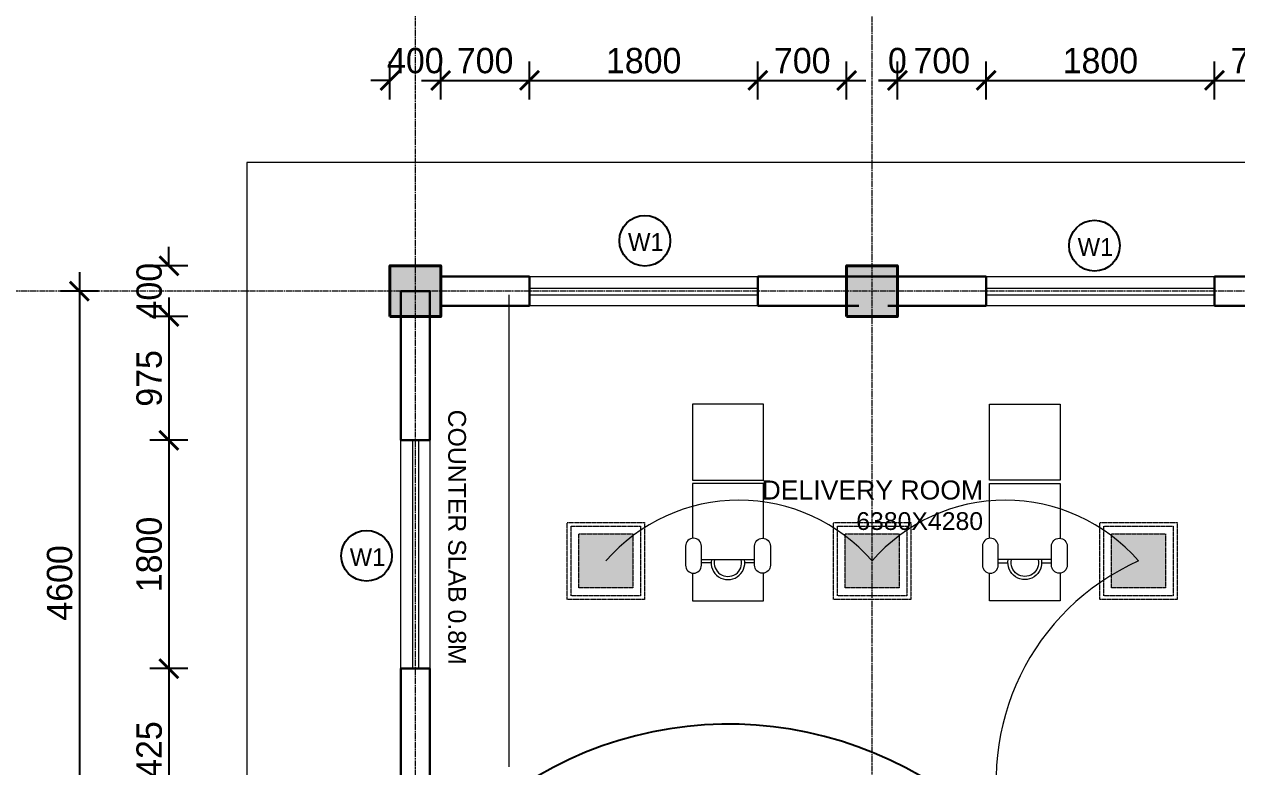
# Model space of a CAD drawing. Header units: inches. Extents: x -3071 to 2534411, y -17796 to 388172.
# Drawn here: x 1665563 to 1675120, y 365101 to 370953 of the extents above; entities that cross this region are included whole.
import ezdxf
from ezdxf.enums import TextEntityAlignment as Align

# ---------------------------------------------------------------- set-up
doc = ezdxf.new("R2010")
doc.units = ezdxf.units.IN
doc.header["$MEASUREMENT"] = 0
for name, pattern in [('ACAD_ISO08W100', [36, 24, -3, 6, -3]), ('CENTER', [2, 1.25, -0.25, 0.25, -0.25]), ('DASHED', [0.75, 0.5, -0.25])]:
    doc.linetypes.add(name, pattern=pattern)
for name, color, linetype, lineweight in [('001-Archi-Opening Tags', 14, 'Continuous', 25), ('A .4 col', 5, 'Continuous', 40), ('A 0.09 Furniture', 30, 'Continuous', 5), ('A 0.13 dw', 3, 'Continuous', 13), ('A 0.13 fixed furniture', 10, 'Continuous', 13), ('A 0.13 IND DIM', 240, 'Continuous', 13), ('cen', 50, 'ACAD_ISO08W100', 5), ('dotted line', 1, 'DASHED', 9), ('p1 walls stone outline', 4, 'Continuous', 30), ('text', 7, 'Continuous', 25)]:
    doc.layers.add(name, color=color, linetype=linetype, lineweight=lineweight)
for name, color, linetype in [('2 x 11 recessed', 60, 'CENTER'), ('thrtywpanel', 7, 'Continuous'), ('Wires', 1, 'Continuous')]:
    doc.layers.add(name, color=color, linetype=linetype)
doc.styles.add('AERIAL', font='arial.ttf', dxfattribs={"height": 10})
doc.styles.add('Archi 100', font='GOTHIC.TTF', dxfattribs={"height": 200})
doc.styles.add('CG', font='GOTHIC.TTF', dxfattribs={"height": 40})
doc.dimstyles.new('Archi 100', dxfattribs={"dimtxt": 200, "dimasz": 150, "dimexe": 150, "dimexo": 300, "dimgap": 50, "dimtad": 1, "dimdec": 0, "dimrnd": 5, "dimzin": 0, "dimdsep": 46, "dimtxsty": 'Archi 100', "dimblk": 'ARCHTICK', "dimcen": 0.09, "dimdle": 150, "dimclrd": 256, "dimclre": 256, "dimclrt": 256, "dimadec": 0, "dimazin": 0, "dimtfac": 1, "dimtdec": 0, "dimtix": 1, "dimtofl": 0, "dimtmove": 0, "dimatfit": 3, "dimfxl": 150, "dimfxlon": 1, "dimtolj": 1, "dimtzin": 0, "dimlwd": -1, "dimlwe": -1, "dimarcsym": 0})

# ---------------------------------------------------------------- blocks, each defined once
blk = doc.blocks.new('W2')
at = {"layer": 'A 0.13 dw'}
for points in [[(143910.2, 195588.6), (143910.2, 195358.6), (142110.3, 195358.6), (142110.3, 195588.6)], [(142110.3, 195445.8), (143910.2, 195445.8), (143910.2, 195495.8), (142110.3, 195495.8)]]:
    blk.add_lwpolyline(points, close=True, dxfattribs=at)
blk = doc.blocks.new('table delivery brawn labs plan')
at = {"ltscale": 100}
blk.add_lwpolyline([(-279.5, 950), (279.5, 950), (279.5, 1550), (-279.5, 1550)], close=True, dxfattribs=at)
for points in [[(279.5, 492.6), (279.5, 925), (-279.5, 925), (-279.5, 492.6)], [(-209.5, 325), (209.5, 325)], [(-132.9, 300), (-209.5, 300)], [(209.5, 300), (132.9, 300)], [(-279.5, 218.5), (-279.5, 0), (279.5, 0), (279.5, 218.5)]]:
    blk.add_lwpolyline(points, dxfattribs=at)
for points in [[(-209.5, 280.6), (-209.5, 430.6, 1), (-334.5, 430.6), (-334.5, 280.6, 1)], [(209.5, 280.6), (209.5, 430.6, -1), (334.5, 430.6), (334.5, 280.6, -1)]]:
    blk.add_lwpolyline(points, format="xyb", close=True, dxfattribs=at)
for radius, start, end in [(132.9, 169.15502, 10.84498), (107.9, 166.59939, 13.40061)]:
    blk.add_arc((0, 300), radius, start, end, dxfattribs=at)
blk = doc.blocks.new('window tag')
blk.add_circle((0, 0), 200)
at = {"style": 'Archi 100', "flags": 1}
for tag, p in [('WIDTH', (15, 174.5)), ('HEIGHT', (-4.5, -348.5))]:
    blk.add_attdef(tag, p, '', height=200, dxfattribs=at)
at = {"style": 'Archi 100'}
blk.add_attdef('SYMBOL', text='', height=200, dxfattribs=at).set_placement((8, -10.5), align=Align.MIDDLE_CENTER)
blk = doc.blocks.new('_ArchTick')
at = {"color": 0, "linetype": 'ByBlock', "const_width": 0.15}
blk.add_lwpolyline([(-0.5, -0.5), (0.5, 0.5)], dxfattribs=at)
blk = doc.blocks.new('*D944')
at = {"transparency": 16777216}
for p, q in [((1668445.4, 370360.6), (1668445.4, 370660.6)), ((1668845.4, 370360.6), (1668845.4, 370660.6)), ((1668445.4, 370510.6), (1668295.4, 370510.6)), ((1668845.4, 370510.6), (1668995.4, 370510.6))]:
    blk.add_line(p, q, dxfattribs=at)
at = {"layer": 'Defpoints', "color": 0, "transparency": 16777216}
for p in [(1668845.4, 370510.6), (1668445.4, 369049.4), (1668845.4, 369049.4)]:
    blk.add_point(p, dxfattribs=at)
at = {"transparency": 16777216, "xscale": 150, "yscale": 150, "zscale": 150}
blk.add_blockref('_ArchTick', (1668445.4, 370510.6), dxfattribs=at)
at = {"transparency": 16777216, "xscale": 150, "yscale": 150, "zscale": 150, "rotation": 180}
blk.add_blockref('_ArchTick', (1668845.4, 370510.6), dxfattribs=at)
at = {"transparency": 16777216, "insert": (1668645.4, 370665.7), "char_height": 200, "attachment_point": 5, "style": 'Archi 100'}
blk.add_mtext('\\A1;400', dxfattribs=at)
blk = doc.blocks.new('*D945')
at = {"transparency": 16777216}
for p, q in [((1668845.4, 370360.6), (1668845.4, 370660.6)), ((1669545.5, 370360.6), (1669545.5, 370660.6)), ((1668695.4, 370510.6), (1669695.5, 370510.6))]:
    blk.add_line(p, q, dxfattribs=at)
at = {"layer": 'Defpoints', "color": 0, "transparency": 16777216}
for p in [(1669545.5, 370510.6), (1668845.4, 369049.4), (1669545.5, 368964.4)]:
    blk.add_point(p, dxfattribs=at)
at = {"transparency": 16777216, "xscale": 150, "yscale": 150, "zscale": 150, "rotation": 180}
blk.add_blockref('_ArchTick', (1668845.4, 370510.6), dxfattribs=at)
at = {"transparency": 16777216, "xscale": 150, "yscale": 150, "zscale": 150}
blk.add_blockref('_ArchTick', (1669545.5, 370510.6), dxfattribs=at)
at = {"transparency": 16777216, "insert": (1669195.5, 370665.7), "char_height": 200, "attachment_point": 5, "style": 'Archi 100'}
blk.add_mtext('\\A1;700', dxfattribs=at)
blk = doc.blocks.new('*D946')
at = {"transparency": 16777216}
for p, q in [((1669545.5, 370360.6), (1669545.5, 370660.6)), ((1671345.4, 370360.6), (1671345.4, 370660.6)), ((1669395.5, 370510.6), (1671495.4, 370510.6))]:
    blk.add_line(p, q, dxfattribs=at)
at = {"layer": 'Defpoints', "color": 0, "transparency": 16777216}
for p in [(1671345.4, 370510.6), (1669545.5, 368964.4), (1671345.4, 368964.4)]:
    blk.add_point(p, dxfattribs=at)
at = {"transparency": 16777216, "xscale": 150, "yscale": 150, "zscale": 150, "rotation": 180}
blk.add_blockref('_ArchTick', (1669545.5, 370510.6), dxfattribs=at)
at = {"transparency": 16777216, "xscale": 150, "yscale": 150, "zscale": 150}
blk.add_blockref('_ArchTick', (1671345.4, 370510.6), dxfattribs=at)
at = {"transparency": 16777216, "insert": (1670445.5, 370665.7), "char_height": 200, "attachment_point": 5, "style": 'Archi 100'}
blk.add_mtext('\\A1;1800', dxfattribs=at)
blk = doc.blocks.new('*D947')
at = {"transparency": 16777216}
for p, q in [((1671345.4, 370360.6), (1671345.4, 370660.6)), ((1672045.4, 370360.6), (1672045.4, 370660.6)), ((1671195.4, 370510.6), (1672195.4, 370510.6))]:
    blk.add_line(p, q, dxfattribs=at)
at = {"layer": 'Defpoints', "color": 0, "transparency": 16777216}
for p in [(1672045.4, 370510.6), (1672045.4, 369049.4), (1671345.4, 368964.4)]:
    blk.add_point(p, dxfattribs=at)
at = {"transparency": 16777216, "xscale": 150, "yscale": 150, "zscale": 150, "rotation": 180}
blk.add_blockref('_ArchTick', (1671345.4, 370510.6), dxfattribs=at)
at = {"transparency": 16777216, "xscale": 150, "yscale": 150, "zscale": 150}
blk.add_blockref('_ArchTick', (1672045.4, 370510.6), dxfattribs=at)
at = {"transparency": 16777216, "insert": (1671695.4, 370665.7), "char_height": 200, "attachment_point": 5, "style": 'Archi 100'}
blk.add_mtext('\\A1;700', dxfattribs=at)
blk = doc.blocks.new('*D948')
at = {"transparency": 16777216}
for p, q in [((1672445.4, 370360.6), (1672445.4, 370660.6)), ((1672445.4, 370360.6), (1672445.4, 370660.6)), ((1672445.4, 370510.6), (1672295.4, 370510.6)), ((1672445.4, 370510.6), (1672595.4, 370510.6))]:
    blk.add_line(p, q, dxfattribs=at)
at = {"layer": 'Defpoints', "color": 0, "transparency": 16777216}
for p in [(1672445.4, 370510.6), (1672445.4, 369049.4), (1672445.4, 369049.4)]:
    blk.add_point(p, dxfattribs=at)
at = {"transparency": 16777216, "xscale": 150, "yscale": 150, "zscale": 150}
blk.add_blockref('_ArchTick', (1672445.4, 370510.6), dxfattribs=at)
at = {"transparency": 16777216, "xscale": 150, "yscale": 150, "zscale": 150, "rotation": 180}
blk.add_blockref('_ArchTick', (1672445.4, 370510.6), dxfattribs=at)
at = {"transparency": 16777216, "insert": (1672445.4, 370665.7), "char_height": 200, "attachment_point": 5, "style": 'Archi 100'}
blk.add_mtext('\\A1;0', dxfattribs=at)
blk = doc.blocks.new('*D949')
at = {"transparency": 16777216}
for p, q in [((1672445.4, 370360.6), (1672445.4, 370660.6)), ((1673145.5, 370360.6), (1673145.5, 370660.6)), ((1672295.4, 370510.6), (1673295.5, 370510.6))]:
    blk.add_line(p, q, dxfattribs=at)
at = {"layer": 'Defpoints', "color": 0, "transparency": 16777216}
for p in [(1673145.5, 370510.6), (1672445.4, 369049.4), (1673145.5, 368964.4)]:
    blk.add_point(p, dxfattribs=at)
at = {"transparency": 16777216, "xscale": 150, "yscale": 150, "zscale": 150, "rotation": 180}
blk.add_blockref('_ArchTick', (1672445.4, 370510.6), dxfattribs=at)
at = {"transparency": 16777216, "xscale": 150, "yscale": 150, "zscale": 150}
blk.add_blockref('_ArchTick', (1673145.5, 370510.6), dxfattribs=at)
at = {"transparency": 16777216, "insert": (1672795.4, 370665.7), "char_height": 200, "attachment_point": 5, "style": 'Archi 100'}
blk.add_mtext('\\A1;700', dxfattribs=at)
blk = doc.blocks.new('*D950')
at = {"transparency": 16777216}
for p, q in [((1673145.5, 370360.6), (1673145.5, 370660.6)), ((1674945.3, 370360.6), (1674945.3, 370660.6)), ((1672995.5, 370510.6), (1675095.3, 370510.6))]:
    blk.add_line(p, q, dxfattribs=at)
at = {"layer": 'Defpoints', "color": 0, "transparency": 16777216}
for p in [(1674945.3, 370510.6), (1673145.5, 368964.4), (1674945.3, 368964.4)]:
    blk.add_point(p, dxfattribs=at)
at = {"transparency": 16777216, "xscale": 150, "yscale": 150, "zscale": 150, "rotation": 180}
blk.add_blockref('_ArchTick', (1673145.5, 370510.6), dxfattribs=at)
at = {"transparency": 16777216, "xscale": 150, "yscale": 150, "zscale": 150}
blk.add_blockref('_ArchTick', (1674945.3, 370510.6), dxfattribs=at)
at = {"transparency": 16777216, "insert": (1674045.4, 370665.7), "char_height": 200, "attachment_point": 5, "style": 'Archi 100'}
blk.add_mtext('\\A1;1800', dxfattribs=at)
blk = doc.blocks.new('*D951')
at = {"transparency": 16777216}
for p, q in [((1674945.3, 370360.6), (1674945.3, 370660.6)), ((1675645.4, 370360.6), (1675645.4, 370660.6)), ((1674795.3, 370510.6), (1675795.4, 370510.6))]:
    blk.add_line(p, q, dxfattribs=at)
at = {"layer": 'Defpoints', "color": 0, "transparency": 16777216}
for p in [(1675645.4, 370510.6), (1675645.4, 369049.4), (1674945.3, 368964.4)]:
    blk.add_point(p, dxfattribs=at)
at = {"transparency": 16777216, "xscale": 150, "yscale": 150, "zscale": 150, "rotation": 180}
blk.add_blockref('_ArchTick', (1674945.3, 370510.6), dxfattribs=at)
at = {"transparency": 16777216, "xscale": 150, "yscale": 150, "zscale": 150}
blk.add_blockref('_ArchTick', (1675645.4, 370510.6), dxfattribs=at)
at = {"transparency": 16777216, "insert": (1675295.4, 370665.7), "char_height": 200, "attachment_point": 5, "style": 'Archi 100'}
blk.add_mtext('\\A1;700', dxfattribs=at)
blk = doc.blocks.new('*D987')
at = {"transparency": 16777216}
for p, q in [((1668645.4, 371063.4), (1668645.4, 371363.4)), ((1672245.4, 371063.4), (1672245.4, 371363.4)), ((1668495.4, 371213.4), (1672395.4, 371213.4))]:
    blk.add_line(p, q, dxfattribs=at)
at = {"layer": 'Defpoints', "color": 0, "transparency": 16777216}
for p in [(1672245.4, 371213.4), (1668645.4, 368849.4), (1672245.4, 368849.4)]:
    blk.add_point(p, dxfattribs=at)
at = {"transparency": 16777216, "xscale": 150, "yscale": 150, "zscale": 150, "rotation": 180}
blk.add_blockref('_ArchTick', (1668645.4, 371213.4), dxfattribs=at)
at = {"transparency": 16777216, "xscale": 150, "yscale": 150, "zscale": 150}
blk.add_blockref('_ArchTick', (1672245.4, 371213.4), dxfattribs=at)
at = {"transparency": 16777216, "insert": (1670445.4, 371368.5), "char_height": 200, "attachment_point": 5, "style": 'Archi 100'}
blk.add_mtext('\\A1;3600', dxfattribs=at)
blk = doc.blocks.new('*D988')
at = {"transparency": 16777216}
for p, q in [((1672245.4, 371063.4), (1672245.4, 371363.4)), ((1675845.4, 371063.4), (1675845.4, 371363.4)), ((1672095.4, 371213.4), (1675995.4, 371213.4))]:
    blk.add_line(p, q, dxfattribs=at)
at = {"layer": 'Defpoints', "color": 0, "transparency": 16777216}
for p in [(1675845.4, 371213.4), (1672245.4, 368849.4), (1675845.4, 368849.4)]:
    blk.add_point(p, dxfattribs=at)
at = {"transparency": 16777216, "xscale": 150, "yscale": 150, "zscale": 150, "rotation": 180}
blk.add_blockref('_ArchTick', (1672245.4, 371213.4), dxfattribs=at)
at = {"transparency": 16777216, "xscale": 150, "yscale": 150, "zscale": 150}
blk.add_blockref('_ArchTick', (1675845.4, 371213.4), dxfattribs=at)
at = {"transparency": 16777216, "insert": (1674045.4, 371368.5), "char_height": 200, "attachment_point": 5, "style": 'Archi 100'}
blk.add_mtext('\\A1;3600', dxfattribs=at)
blk = doc.blocks.new('*D998')
at = {"transparency": 16777216}
for p, q in [((1668445.4, 371809), (1668445.4, 372109)), ((1707495.4, 371809), (1707495.4, 372109)), ((1668295.4, 371959), (1707645.4, 371959))]:
    blk.add_line(p, q, dxfattribs=at)
at = {"layer": 'Defpoints', "color": 0, "transparency": 16777216}
for p in [(1707495.4, 371959), (1668445.4, 369049.4), (1707495.4, 369049.4)]:
    blk.add_point(p, dxfattribs=at)
at = {"transparency": 16777216, "xscale": 150, "yscale": 150, "zscale": 150, "rotation": 180}
blk.add_blockref('_ArchTick', (1668445.4, 371959), dxfattribs=at)
at = {"transparency": 16777216, "xscale": 150, "yscale": 150, "zscale": 150}
blk.add_blockref('_ArchTick', (1707495.4, 371959), dxfattribs=at)
at = {"transparency": 16777216, "insert": (1687970.4, 372114), "char_height": 200, "attachment_point": 5, "style": 'Archi 100'}
blk.add_mtext('\\A1;39050', dxfattribs=at)
blk = doc.blocks.new('*D999')
at = {"transparency": 16777216}
for p, q in [((1666703.4, 369049.4), (1666703.4, 369199.4)), ((1666853.4, 369049.4), (1666553.4, 369049.4)), ((1666853.4, 368649.4), (1666553.4, 368649.4)), ((1666703.4, 368649.4), (1666703.4, 368499.4))]:
    blk.add_line(p, q, dxfattribs=at)
at = {"layer": 'Defpoints', "color": 0, "transparency": 16777216}
for p in [(1668445.4, 369049.4), (1666703.4, 368649.4), (1668445.4, 368649.4)]:
    blk.add_point(p, dxfattribs=at)
at = {"transparency": 16777216, "xscale": 150, "yscale": 150, "zscale": 150}
for p, rotation in [((1666703.4, 369049.4), 270), ((1666703.4, 368649.4), 90)]:
    blk.add_blockref('_ArchTick', p, dxfattribs=dict(at, rotation=rotation))
at = {"transparency": 16777216, "insert": (1666548.4, 368849.4), "char_height": 200, "attachment_point": 5, "rotation": 90, "style": 'Archi 100'}
blk.add_mtext('\\A1;400', dxfattribs=at)
blk = doc.blocks.new('*D1000')
at = {"transparency": 16777216}
for p, q in [((1666703.4, 368799.4), (1666703.4, 367523.7)), ((1666853.4, 368649.4), (1666553.4, 368649.4)), ((1666853.4, 367673.7), (1666553.4, 367673.7))]:
    blk.add_line(p, q, dxfattribs=at)
at = {"layer": 'Defpoints', "color": 0, "transparency": 16777216}
for p in [(1668445.4, 368649.4), (1666703.4, 367673.7), (1668530.4, 367673.7)]:
    blk.add_point(p, dxfattribs=at)
at = {"transparency": 16777216, "xscale": 150, "yscale": 150, "zscale": 150}
for p, rotation in [((1666703.4, 368649.4), 90), ((1666703.4, 367673.7), 270)]:
    blk.add_blockref('_ArchTick', p, dxfattribs=dict(at, rotation=rotation))
at = {"transparency": 16777216, "insert": (1666548.4, 368161.6), "char_height": 200, "attachment_point": 5, "rotation": 90, "style": 'Archi 100'}
blk.add_mtext('\\A1;975', dxfattribs=at)
blk = doc.blocks.new('*D1001')
at = {"transparency": 16777216}
for p, q in [((1666703.4, 367823.7), (1666703.4, 365723.8)), ((1666853.4, 367673.7), (1666553.4, 367673.7)), ((1666853.4, 365873.8), (1666553.4, 365873.8))]:
    blk.add_line(p, q, dxfattribs=at)
at = {"layer": 'Defpoints', "color": 0, "transparency": 16777216}
for p in [(1668530.4, 367673.7), (1666703.4, 365873.8), (1668530.4, 365873.8)]:
    blk.add_point(p, dxfattribs=at)
at = {"transparency": 16777216, "xscale": 150, "yscale": 150, "zscale": 150}
for p, rotation in [((1666703.4, 367673.7), 90), ((1666703.4, 365873.8), 270)]:
    blk.add_blockref('_ArchTick', p, dxfattribs=dict(at, rotation=rotation))
at = {"transparency": 16777216, "insert": (1666548.4, 366773.8), "char_height": 200, "attachment_point": 5, "rotation": 90, "style": 'Archi 100'}
blk.add_mtext('\\A1;1800', dxfattribs=at)
blk = doc.blocks.new('*D1002')
at = {"transparency": 16777216}
for p, q in [((1666703.4, 366023.8), (1666703.4, 364299.4)), ((1666853.4, 365873.8), (1666553.4, 365873.8)), ((1666853.4, 364449.4), (1666553.4, 364449.4))]:
    blk.add_line(p, q, dxfattribs=at)
at = {"layer": 'Defpoints', "color": 0, "transparency": 16777216}
for p in [(1668530.4, 365873.8), (1666703.4, 364449.4), (1668445.4, 364449.4)]:
    blk.add_point(p, dxfattribs=at)
at = {"transparency": 16777216, "xscale": 150, "yscale": 150, "zscale": 150}
for p, rotation in [((1666703.4, 365873.8), 90), ((1666703.4, 364449.4), 270)]:
    blk.add_blockref('_ArchTick', p, dxfattribs=dict(at, rotation=rotation))
at = {"transparency": 16777216, "insert": (1666548.4, 365161.6), "char_height": 200, "attachment_point": 5, "rotation": 90, "style": 'Archi 100'}
blk.add_mtext('\\A1;1425', dxfattribs=at)
blk = doc.blocks.new('*D1014')
at = {"transparency": 16777216}
for p, q in [((1665997.5, 368999.4), (1665997.5, 364099.4)), ((1666147.5, 368849.4), (1665847.5, 368849.4)), ((1666147.5, 364249.4), (1665847.5, 364249.4))]:
    blk.add_line(p, q, dxfattribs=at)
at = {"layer": 'Defpoints', "color": 0, "transparency": 16777216}
for p in [(1668645.4, 368849.4), (1665997.5, 364249.4), (1668645.4, 364249.4)]:
    blk.add_point(p, dxfattribs=at)
at = {"transparency": 16777216, "xscale": 150, "yscale": 150, "zscale": 150}
for p, rotation in [((1665997.5, 368849.4), 90), ((1665997.5, 364249.4), 270)]:
    blk.add_blockref('_ArchTick', p, dxfattribs=dict(at, rotation=rotation))
at = {"transparency": 16777216, "insert": (1665842.4, 366549.4), "char_height": 200, "attachment_point": 5, "rotation": 90, "style": 'Archi 100'}
blk.add_mtext('\\A1;4600', dxfattribs=at)
blk = doc.blocks.new('*D1018')
at = {"transparency": 16777216}
for p, q in [((1665107.1, 369199.4), (1665107.1, 354744.4)), ((1665257.1, 369049.4), (1664957.1, 369049.4)), ((1665257.1, 354894.4), (1664957.1, 354894.4))]:
    blk.add_line(p, q, dxfattribs=at)
at = {"layer": 'Defpoints', "color": 0, "transparency": 16777216}
for p in [(1668486.4, 369049.4), (1665107.1, 354894.4), (1668471.5, 354894.4)]:
    blk.add_point(p, dxfattribs=at)
at = {"transparency": 16777216, "xscale": 150, "yscale": 150, "zscale": 150}
for p, rotation in [((1665107.1, 369049.4), 90), ((1665107.1, 354894.4), 270)]:
    blk.add_blockref('_ArchTick', p, dxfattribs=dict(at, rotation=rotation))
at = {"transparency": 16777216, "insert": (1664952.1, 361971.9), "char_height": 200, "attachment_point": 5, "rotation": 90, "style": 'Archi 100'}
blk.add_mtext('\\A1;14155', dxfattribs=at)
blk = doc.blocks.new('*D1158')
at = {"transparency": 16777216}
for p, q in [((1765923.7, 369050.2), (1765923.7, 369200.2)), ((1765773.7, 369050.2), (1766073.7, 369050.2)), ((1765773.7, 368669.3), (1766073.7, 368669.3)), ((1765923.7, 368669.3), (1765923.7, 368519.3))]:
    blk.add_line(p, q, dxfattribs=at)
at = {"layer": 'Defpoints', "color": 0, "transparency": 16777216}
for p in [(1764300.5, 369050.2), (0, 368669.3), (1765923.7, 368669.3)]:
    blk.add_point(p, dxfattribs=at)
at = {"transparency": 16777216, "xscale": 150, "yscale": 150, "zscale": 150}
for p, rotation in [((1765923.7, 369050.2), 270), ((1765923.7, 368669.3), 90)]:
    blk.add_blockref('_ArchTick', p, dxfattribs=dict(at, rotation=rotation))
at = {"transparency": 16777216, "insert": (1765768.6, 368859.8), "char_height": 200, "attachment_point": 5, "rotation": 90, "style": 'Archi 100'}
blk.add_mtext('\\A1;380', dxfattribs=at)
blk = doc.blocks.new('*D1159')
at = {"transparency": 16777216}
for p, q in [((1623.2, 368819.3), (1623.2, 364300.2)), ((1473.2, 368669.3), (1773.2, 368669.3)), ((1773.2, 364450.2), (1473.2, 364450.2))]:
    blk.add_line(p, q, dxfattribs=at)
at = {"layer": 'Defpoints', "color": 0, "transparency": 16777216}
for p in [(0, 368669.3), (1623.2, 364450.2), (1764300.5, 364450.2)]:
    blk.add_point(p, dxfattribs=at)
at = {"transparency": 16777216, "xscale": 150, "yscale": 150, "zscale": 150}
for p, rotation in [((1623.2, 368669.3), 90), ((1623.2, 364450.2), 270)]:
    blk.add_blockref('_ArchTick', p, dxfattribs=dict(at, rotation=rotation))
at = {"transparency": 16777216, "insert": (1468.2, 366559.8), "char_height": 200, "attachment_point": 5, "rotation": 90, "style": 'Archi 100'}
blk.add_mtext('\\A1;4220', dxfattribs=at)
blk = doc.blocks.new('36W LED PANEL')
at = {"layer": '2 x 11 recessed', "lineweight": 0, "true_color": 0xffffff, "transparency": 33554664}
h = blk.add_hatch(color=7, dxfattribs=at)
h.dxf.hatch_style = 1
h.set_gradient(color1=(0, 0, 255), color2=(255, 255, 0))
h.paths.add_polyline_path([(-212.8, 212.8), (212.8, 212.8), (212.8, -212.8), (-212.8, -212.8)])
at = {"layer": '2 x 11 recessed', "lineweight": 0}
for points in [[(-304, 304), (304, 304), (304, -304), (-304, -304)], [(-273.6, 273.6), (273.6, 273.6), (273.6, -273.6), (-273.6, -273.6)], [(-212.8, 212.8), (212.8, 212.8), (212.8, -212.8), (-212.8, -212.8)]]:
    blk.add_lwpolyline(points, close=True, dxfattribs=at)

msp = doc.modelspace()

# ---------------------------------------------------------------- hatches: boundary and pattern name
at = {"layer": 'A .4 col', "linetype": 'Continuous'}
h = msp.add_hatch(color=256, dxfattribs=at)
h.dxf.hatch_style = 1
h.paths.add_polyline_path([(1668445.4, 368649.4), (1668845.4, 368649.4), (1668845.4, 369049.4), (1668445.4, 369049.4)])
h = msp.add_hatch(color=256, dxfattribs=at)
h.dxf.hatch_style = 1
h.paths.add_polyline_path([(1672045.4, 368649.4), (1672445.4, 368649.4), (1672445.4, 369049.4), (1672045.4, 369049.4)])

# ---------------------------------------------------------------- linework, layer by layer
for points in [[(1668445.4, 368649.4), (1668845.4, 368649.4), (1668845.4, 369049.4), (1668445.4, 369049.4)], [(1672045.4, 368649.4), (1672445.4, 368649.4), (1672445.4, 369049.4), (1672045.4, 369049.4)]]:
    msp.add_lwpolyline(points, close=True, dxfattribs=at)
at = {"layer": 'A 0.13 fixed furniture'}
msp.add_line((1669385.4, 365101.02), (1669385.4, 368819.63), dxfattribs=at)
at = {"layer": 'cen', "ltscale": 2}
for p, q in [((1668645.4, 374438.91), (1668645.4, 347494.76)), ((1672245.4, 347494.76), (1672245.4, 374438.91)), ((1711810.4, 368849.4), (1664130.4, 368849.4))]:
    msp.add_line(p, q, dxfattribs=at)
at = {"layer": 'Defpoints'}
msp.add_arc((1671118.09, 362452.76), 2983.68, 43.035671, 128.687664, dxfattribs=at)
at = {"layer": 'dotted line', "linetype": 'Continuous', "ltscale": 1000}
for p, q in [((1687995.4, 369864.4), (1667318.6, 369864.4)), ((1667318.6, 369864.4), (1667318.6, 353794.41))]:
    msp.add_line(p, q, dxfattribs=at)
at = {"layer": 'p1 walls stone outline'}
for p, q in [((1668845.4, 368734.4), (1668845.4, 368964.4)), ((1669545.4, 368964.4), (1668845.4, 368964.4)), ((1669545.4, 368734.4), (1669545.4, 368964.4)), ((1672045.44, 368964.4), (1671345.4, 368964.4)), ((1671345.4, 368964.4), (1671345.4, 368734.4)), ((1673145.46, 368964.4), (1672045.4, 368964.4)), ((1672045.4, 368734.4), (1672045.4, 368964.4)), ((1672045.4, 368734.4), (1672045.4, 368964.4)), ((1673145.46, 368964.4), (1673145.46, 368734.4)), ((1676045.4, 368964.4), (1674945.34, 368964.4)), ((1674945.34, 368734.4), (1674945.34, 368964.4)), ((1668530.4, 368849.4), (1668530.4, 367673.71)), ((1668530.4, 368849.4), (1668760.4, 368849.4)), ((1668760.4, 368849.4), (1668760.4, 367673.71)), ((1669545.4, 368734.4), (1668845.4, 368734.4)), ((1672045.44, 368734.4), (1671345.4, 368734.4)), ((1672140.4, 368734.4), (1672045.4, 368734.4)), ((1673145.46, 368734.4), (1672370.4, 368734.4)), ((1676045.4, 368734.4), (1674945.34, 368734.4)), ((1668530.4, 367673.71), (1668760.4, 367673.71)), ((1668530.4, 365873.83), (1668530.4, 364049.4)), ((1668530.4, 365873.83), (1668760.4, 365873.83)), ((1668760.4, 365873.83), (1668760.4, 364049.4))]:
    msp.add_line(p, q, dxfattribs=at)
at = {"layer": 'Wires', "lineweight": 9}
for centre, radius, start, end in [((1671196.51, 365812.78), 1388.46, 40.936687, 139.063313), ((1673295.85, 365809.32), 1391.91, 41.002228, 138.997772), ((1675120.03, 364990.67), 1896.84, 114.073145, 194.244174)]:
    msp.add_arc(centre, radius, start, end, dxfattribs=at)

# ---------------------------------------------------------------- block references
at = {"layer": '001-Archi-Opening Tags'}
ref = msp.add_blockref('window tag', (1670454.41, 369247.03), dxfattribs=at)
ref.add_attrib('SYMBOL', 'W1', dxfattribs={"layer": '0', "height": 140, "style": 'CG'}).set_placement((1670462.41, 369236.53), align=Align.MIDDLE_CENTER)
ref = msp.add_blockref('window tag', (1673998.79, 369208.02), dxfattribs=at)
ref.add_attrib('SYMBOL', 'W1', dxfattribs={"layer": '0', "height": 140, "style": 'CG'}).set_placement((1674006.79, 369197.52), align=Align.MIDDLE_CENTER)
ref = msp.add_blockref('window tag', (1668260.87, 366763.91), dxfattribs=at)
ref.add_attrib('SYMBOL', 'W1', dxfattribs={"layer": '0', "height": 140, "style": 'CG'}).set_placement((1668268.87, 366753.41), align=Align.MIDDLE_CENTER)
at = {"layer": 'A 0.09 Furniture', "linetype": 'Continuous'}
msp.add_blockref('table delivery brawn labs plan', (1671109.82, 366408.35), dxfattribs=at)
at = {"layer": 'A 0.09 Furniture', "linetype": 'Continuous', "xscale": -1}
msp.add_blockref('table delivery brawn labs plan', (1673449.82, 366408.35), dxfattribs=at)
at = {"layer": 'A 0.13 IND DIM'}
for p in [(1527435.25, 173375.8), (1531035.19, 173375.8)]:
    msp.add_blockref('W2', p, dxfattribs=at)
at = {"layer": 'A 0.13 IND DIM', "rotation": 90}
msp.add_blockref('W2', (1864119, 223763.56), dxfattribs=at)
at = {"layer": 'thrtywpanel'}
for p in [(1670147.62, 366722.54), (1672246.96, 366722.54), (1674346.3, 366722.54)]:
    msp.add_blockref('36W LED PANEL', p, dxfattribs=at)

# ---------------------------------------------------------------- texts
at = {"layer": 'text', "insert": (1668903.04, 367915.44), "char_height": 140, "width": 14192.8258, "attachment_point": 7, "rotation": 270, "style": 'AERIAL'}
msp.add_mtext('COUNTER SLAB 0.8M', dxfattribs=at)
at = {"layer": 'text', "insert": (1673120.93, 367357.05), "char_height": 150, "width": 14192.8258, "attachment_point": 3, "style": 'AERIAL'}
msp.add_mtext('DELIVERY ROOM\\P{\\H0.75x;        \\H1.244x;   6380X4280}', dxfattribs=at)

# ---------------------------------------------------------------- dimensions: what is measured, and where the dimension line sits
for base, p1, p2, picture, middle in [((1707495.4, 371958.97), (1668445.4, 369049.4), (1707495.4, 369049.4), '*D998', (1687970.4, 372114)), ((1672245.4, 371213.43), (1668645.4, 368849.4), (1672245.4, 368849.4), '*D987', (1670445.4, 371368.46)), ((1668845.4, 370510.63), (1668445.4, 369049.4), (1668845.4, 369049.4), '*D944', (1668645.4, 370665.67))]:
    dim = msp.add_linear_dim(base=base, p1=p1, p2=p2, dimstyle='Archi 100')
    dim.commit()
    dim.dimension.update_dxf_attribs({"geometry": picture, "text_midpoint": middle})
for base, p1, p2, picture, middle in [((1675845.4, 371213.43), (1672245.4, 368849.4), (1675845.4, 368849.4), '*D988', (1674045.4, 371368.46)), ((1669545.52, 370510.63), (1668845.4, 369049.4), (1669545.52, 368964.4), '*D945', (1669195.46, 370665.67)), ((1671345.4, 370510.63), (1669545.52, 368964.4), (1671345.4, 368964.4), '*D946', (1670445.46, 370665.67)), ((1672045.4, 370510.63), (1671345.4, 368964.4), (1672045.4, 369049.4), '*D947', (1671695.4, 370665.67)), ((1672445.3987522, 370510.6349217), (1672445.3987522, 369049.39882398), (1672445.3987522, 369049.39882398), '*D948', (1672445.3987522, 370665.66551313)), ((1673145.46, 370510.63), (1672445.4, 369049.4), (1673145.46, 368964.4), '*D949', (1672795.43, 370665.67)), ((1674945.34, 370510.63), (1673145.46, 368964.4), (1674945.34, 368964.4), '*D950', (1674045.4, 370665.67)), ((1675645.4, 370510.63), (1674945.34, 368964.4), (1675645.4, 369049.4), '*D951', (1675295.37, 370665.67))]:
    dim = msp.add_linear_dim(base=base, p1=p1, p2=p2, dimstyle='Archi 100', override={"dimtmove": 1})
    dim.commit()
    dim.dimension.update_dxf_attribs({"geometry": picture, "text_midpoint": middle})
for base, p1, p2, picture, middle in [((1765923.68, 368669.34), (1764300.46, 369050.17), (0, 368669.34), '*D1158', (1765768.65, 368859.76)), ((1665107.14, 354894.41), (1668486.37, 369049.4), (1668471.52, 354894.41), '*D1018', (1664952.11, 361971.9)), ((1666703.42, 368649.4), (1668445.4, 369049.4), (1668445.4, 368649.4), '*D999', (1666548.39, 368849.4)), ((1665997.48, 364249.4), (1668645.4, 368849.4), (1668645.4, 364249.4), '*D1014', (1665842.45, 366549.4))]:
    dim = msp.add_linear_dim(base=base, p1=p1, p2=p2, angle=90, dimstyle='Archi 100')
    dim.commit()
    dim.dimension.update_dxf_attribs({"geometry": picture, "text_midpoint": middle})
for base, p1, p2, picture, middle in [((1623.21, 364450.17), (0, 368669.34), (1764300.46, 364450.17), '*D1159', (1468.18, 366559.76)), ((1666703.42, 367673.71), (1668445.4, 368649.4), (1668530.4, 367673.71), '*D1000', (1666548.39, 368161.55)), ((1666703.42, 365873.83), (1668530.4, 367673.71), (1668530.4, 365873.83), '*D1001', (1666548.39, 366773.77)), ((1666703.42, 364449.4), (1668530.4, 365873.83), (1668445.4, 364449.4), '*D1002', (1666548.39, 365161.61))]:
    dim = msp.add_linear_dim(base=base, p1=p1, p2=p2, angle=90, dimstyle='Archi 100', override={"dimtmove": 1})
    dim.commit()
    dim.dimension.update_dxf_attribs({"geometry": picture, "text_midpoint": middle})

doc.saveas('drawing.dxf')
